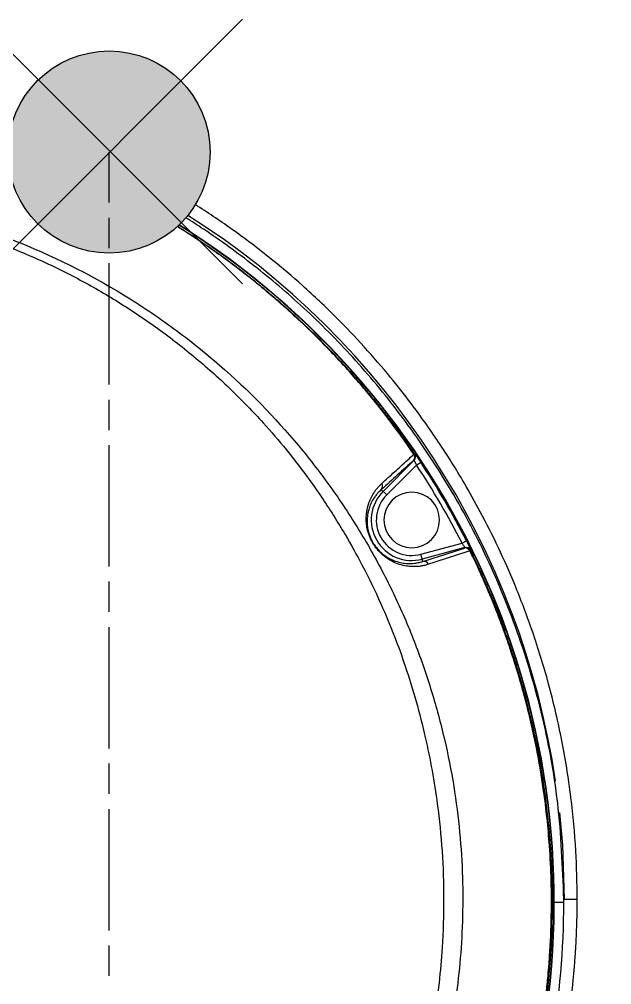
# Model space of a CAD drawing. Header units: millimetres. Extents: x -193 to 542, y 0 to 978.
# Drawn here: x 26.1 to 84.7, y 390.6 to 486.1 of the extents above; entities that cross this region are included whole.
import ezdxf

# ---------------------------------------------------------------- set-up
doc = ezdxf.new("R2010")
doc.units = ezdxf.units.MM
doc.linetypes.add('AM_ISO08W050', pattern=[18, 12, -1.5, 3, -1.5])
for name, color, linetype, lineweight in [('AM_4', 3, 'Continuous', 25), ('AM_7', 4, 'AM_ISO08W050', 25), ('AM_8', 1, 'Continuous', 25)]:
    doc.layers.add(name, color=color, linetype=linetype, lineweight=lineweight)

msp = doc.modelspace()

# ---------------------------------------------------------------- hatches: boundary and pattern name
at = {"layer": 'AM_8'}
h = msp.add_hatch(color=256, dxfattribs=at)
edge = h.paths.add_edge_path()
edge.add_arc((35, 473), 10, 175.58178, 448.27422)
edge.add_arc((35, 473), 10, 88.27422, 175.58178)

# ---------------------------------------------------------------- linework, layer by layer
at = {"color": 7, "linetype": 'Continuous', "lineweight": 25}
for p, q in [((62.117, 439.434), (65.186, 442.503)), ((65.425, 442.035), (65.842, 442.311)), ((65.425, 442.035), (62.471, 439.081)), ((61.939, 439.613), (62.471, 439.081)), ((65.86, 433.211), (69.927, 434.301)), ((70.22, 433.862), (65.989, 432.728)), ((69.927, 434.301), (70.372, 434.527)), ((66.051, 432.498), (65.86, 433.211)), ((78.851, 398.78), (79.019, 398.78)), ((79.057, 398.78), (80, 398.78)), ((80.034, 399.1), (81.327, 399.1))]:
    msp.add_line(p, q, dxfattribs=at)
at = {"color": 7, "linetype": 'Continuous', "lineweight": 25, "flags": 128}
for points in [[(65.199, 443.124), (65.225, 443.132), (65.246, 443.138)], [(65.186, 442.503), (65.16, 442.495), (65.139, 442.489)], [(70.184, 433.828), (70.204, 433.847), (70.22, 433.862)], [(70.798, 433.599), (70.778, 433.58), (70.762, 433.565)], [(79.573, 407.673), (79.856, 404.432), (80.034, 399.1)]]:
    msp.add_lwpolyline(points, dxfattribs=at)
at = {"color": 7, "linetype": 'Continuous', "lineweight": 25}
for centre, radius, start, end in [((0, 399.1), 80.034, 8.37651, 57.67775), ((0, 398.78), 79.019, 350, 57.97018), ((0, 398.78), 79.057, 350, 57.96315), ((64.832, 442.857), 0.5, 315.04639, 34.19522), ((64.768, 442.809), 0.486, 316.49245, 36.06879), ((64.785, 442.843), 0.5, 315.0464, 34.20617), ((0, 398.78), 78.931, 26.92911, 33.47025), ((0, 398.78), 78.431, 26.92911, 33.47025), ((64.952, 436.6), 4.009, 135, 285), ((61.588, 439.946), 0.484, 316.52384, 34.03035), ((64.952, 436.6), 2.75, 0, 180), ((64.952, 436.6), 3.509, 135, 285), ((64.952, 436.6), 2.75, 180, 0), ((70.269, 433.348), 0.484, 23.93679, 103.29015), ((70.313, 433.345), 0.5, 26.19217, 104.95383), ((70.349, 433.378), 0.5, 26.20282, 104.95384), ((66.161, 432.027), 0.484, 22.551, 103.17633)]:
    msp.add_arc(centre, radius, start, end, dxfattribs=at)
for points, knots in [([(0, 469.1), (4.75, 469.1), (9.281, 468.631), (15.807, 467.331), (17.939, 466.798), (22.113, 465.55), (24.153, 464.834), (30.056, 462.463), (33.688, 460.596), (38.773, 457.416), (40.411, 456.29), (43.551, 453.938), (45.047, 452.714), (49.317, 448.923), (51.877, 446.24), (55.326, 442.024), (56.41, 440.585), (58.451, 437.654), (59.406, 436.163), (61.183, 433.152), (62.003, 431.634), (63.514, 428.582), (64.204, 427.046), (65.462, 423.95), (66.03, 422.388), (67.052, 419.249), (67.503, 417.673), (68.291, 414.534), (68.626, 412.971), (69.183, 409.878), (69.405, 408.348), (69.744, 405.319), (69.86, 403.821), (69.995, 400.862), (70.014, 399.399), (69.965, 396.529), (69.898, 395.124), (69.692, 392.408), (69.552, 391.097), (69.048, 387.318), (68.6, 384.999), (67.589, 380.756), (67.026, 378.828), (65.869, 375.335), (65.274, 373.771), (64.131, 371.005), (63.585, 369.804), (62.845, 368.264), (62.611, 367.794), (62.285, 367.153), (62.18, 366.95), (62.029, 366.661), (61.956, 366.52), (61.872, 366.363), (61.832, 366.286), (61.811, 366.248), (61.801, 366.229), (61.796, 366.219), (61.794, 366.215), (61.793, 366.212), (61.793, 366.213), (61.392, 365.46), (60.941, 364.647), (59.921, 362.902), (59.352, 361.969), (58.551, 360.735), (58.386, 360.485), (58.045, 359.98), (57.869, 359.724), (57.34, 358.94), (56.988, 358.393), (55.963, 356.662), (55.314, 355.391), (54.155, 352.577), (53.641, 351.028), (53.154, 348.933), (53.065, 348.506), (52.904, 347.638), (52.834, 347.196), (52.616, 345.856), (52.466, 344.941), (52.008, 342.132), (51.689, 340.171), (51.188, 337.099), (50.932, 335.531), (50.624, 333.642), (50.468, 332.683), (50.389, 332.2), (50.35, 331.958), (50.33, 331.836), (50.32, 331.776), (50.316, 331.749), (50.313, 331.732), (50.312, 331.725), (49.452, 326.449), (48.679, 321.702), (47.307, 313.283), (46.708, 309.61), (45.688, 303.362), (45.268, 300.788), (44.774, 297.764), (44.632, 296.895), (44.454, 295.802), (44.4, 295.473), (44.328, 295.032), (44.294, 294.825), (44.258, 294.606), (44.241, 294.502), (44.233, 294.451), (44.229, 294.427), (44.227, 294.414), (44.226, 294.408), (44.226, 294.406), (44.225, 294.404), (44.225, 294.404), (44.123, 293.779), (44.021, 293.155), (43.819, 291.908), (43.721, 291.284), (43.515, 290.034), (43.406, 289.409), (43.224, 288.159), (43.155, 287.533), (43.028, 285.659), (43.044, 284.412), (43.208, 282.549), (43.285, 281.928), (43.435, 281.003), (43.518, 280.541), (43.63, 280.007), (43.689, 279.74), (43.72, 279.607), (43.735, 279.541), (43.743, 279.508), (43.747, 279.491), (43.749, 279.484), (43.75, 279.479), (43.751, 279.476), (43.807, 279.241), (43.903, 278.844), (44.223, 277.74), (44.447, 277.033), (45.104, 275.347), (45.537, 274.368), (46.424, 272.743), (46.759, 272.176), (47.326, 271.306), (47.526, 271.013), (47.845, 270.568), (47.954, 270.419), (48.122, 270.194), (48.179, 270.119), (48.266, 270.006), (48.31, 269.95), (48.361, 269.884), (48.387, 269.851), (48.4, 269.834), (48.406, 269.827), (48.409, 269.822), (48.412, 269.819), (48.947, 269.139), (49.468, 268.548), (50.45, 267.517), (50.91, 267.077), (51.742, 266.325), (52.115, 266.013), (52.598, 265.626), (52.746, 265.511), (52.949, 265.356), (53.045, 265.283), (53.149, 265.206), (53.199, 265.169), (53.223, 265.151), (53.235, 265.142), (53.241, 265.138), (53.244, 265.136), (53.245, 265.135), (53.246, 265.134), (53.245, 265.134), (54.678, 264.08), (56.184, 263.207), (58.116, 262.331), (58.504, 262.167), (59.286, 261.86), (59.678, 261.716), (60.461, 261.437), (60.852, 261.301), (61.627, 261.029), (62.012, 260.893), (63.922, 260.216), (65.411, 259.684), (67.589, 258.911), (68.306, 258.657), (69.368, 258.28), (69.895, 258.093), (70.504, 257.877), (70.807, 257.77), (70.958, 257.716), (71.034, 257.689), (71.071, 257.676), (71.088, 257.67), (71.098, 257.666), (71.105, 257.664), (73.209, 256.918), (75.409, 256.138), (79.968, 254.521), (82.327, 253.684), (84.739, 252.828)], [0, 0, 0, 0, 0.03125, 0.03125, 0.046875, 0.046875, 0.0625, 0.0625, 0.09375, 0.09375, 0.109375, 0.109375, 0.125, 0.125, 0.15625, 0.15625, 0.171875, 0.171875, 0.1875, 0.1875, 0.203125, 0.203125, 0.21875, 0.21875, 0.234375, 0.234375, 0.25, 0.25, 0.265625, 0.265625, 0.28125, 0.28125, 0.296875, 0.296875, 0.3125, 0.3125, 0.328125, 0.328125, 0.34375, 0.34375, 0.375, 0.375, 0.40625, 0.40625, 0.4375, 0.4375, 0.46875, 0.46875, 0.484375, 0.484375, 0.492187, 0.492187, 0.496094, 0.498047, 0.499023, 0.499512, 0.499756, 0.499878, 0.499939, 0.499939, 0.5, 0.5, 0.515625, 0.515625, 0.53125, 0.53125, 0.535156, 0.535156, 0.539062, 0.539062, 0.546875, 0.546875, 0.5625, 0.5625, 0.578125, 0.578125, 0.582031, 0.582031, 0.585937, 0.585937, 0.59375, 0.59375, 0.609375, 0.609375, 0.617187, 0.621094, 0.623047, 0.624023, 0.624512, 0.624756, 0.624878, 0.624939, 0.624939, 0.625, 0.625, 0.65625, 0.65625, 0.6875, 0.6875, 0.71875, 0.71875, 0.734375, 0.734375, 0.742187, 0.742187, 0.746094, 0.748047, 0.749023, 0.749512, 0.749756, 0.749878, 0.749939, 0.749969, 0.749969, 0.75, 0.75, 0.757812, 0.757812, 0.765625, 0.765625, 0.773437, 0.773437, 0.78125, 0.78125, 0.796875, 0.796875, 0.804687, 0.804687, 0.808594, 0.810547, 0.811523, 0.812012, 0.812256, 0.812378, 0.812439, 0.812469, 0.812469, 0.8125, 0.8125, 0.820312, 0.820312, 0.828125, 0.828125, 0.835937, 0.835937, 0.839844, 0.839844, 0.841797, 0.841797, 0.842773, 0.842773, 0.843262, 0.843262, 0.843506, 0.843628, 0.843689, 0.843719, 0.843735, 0.843735, 0.84375, 0.84375, 0.851562, 0.851562, 0.859375, 0.859375, 0.867187, 0.867187, 0.871094, 0.871094, 0.873047, 0.874023, 0.874512, 0.874756, 0.874878, 0.874939, 0.874969, 0.874985, 0.874985, 0.875, 0.875, 0.890625, 0.890625, 0.894531, 0.894531, 0.898437, 0.898437, 0.902344, 0.902344, 0.90625, 0.90625, 0.921875, 0.921875, 0.929687, 0.929687, 0.933594, 0.935547, 0.936523, 0.937012, 0.937256, 0.937378, 0.937439, 0.937439, 0.9375, 0.9375, 0.96875, 0.96875, 1, 1, 1, 1]), ([(0, 468.367), (0.272, 468.366), (0.824, 468.364), (1.659, 468.349), (2.513, 468.324), (3.385, 468.287), (4.275, 468.238), (5.183, 468.176), (6.109, 468.1), (7.053, 468.01), (8.014, 467.904), (8.993, 467.782), (9.99, 467.643), (11.004, 467.485), (12.036, 467.309), (13.085, 467.112), (15.041, 466.714), (17.721, 466.066), (20.721, 465.176), (23.215, 464.324), (25.411, 463.49), (28.347, 462.256), (31.913, 460.527), (35.981, 458.187), (39.904, 455.549), (43.634, 452.649), (47.11, 449.522), (50.052, 446.488), (52.536, 443.598), (54.438, 441.135), (56.403, 438.341), (58.237, 435.435), (60.193, 431.916), (61.828, 428.551), (63.22, 425.212), (64.799, 420.839), (66.348, 415.332), (67.465, 409.175), (68.003, 403.814), (68.159, 399.073), (68.023, 394.727), (67.679, 390.769), (67.218, 387.425), (66.569, 383.897), (65.613, 379.879), (63.73, 374.061), (61.363, 368.857), (58.768, 364.324), (57.234, 361.947), (55.81, 359.918), (54.794, 358.579), (53.961, 357.304), (53.351, 356.26), (52.447, 354.552), (51.384, 352.046), (50.656, 349.438), (50.294, 347.595), (50.116, 346.426), (49.898, 344.99), (49.638, 343.286), (49.1, 339.776), (48.274, 334.416), (47.146, 327.164), (45.948, 319.513), (44.726, 311.773), (43.51, 304.111), (42.556, 298.152), (41.844, 293.717), (41.472, 291.418), (41.214, 289.797), (41.07, 288.885), (40.933, 288.069), (40.816, 287.348), (40.725, 286.724), (40.645, 286.08), (40.58, 285.378), (40.534, 284.581), (40.516, 283.768), (40.526, 282.938), (40.557, 282.382), (40.573, 282.1)], [0, 0, 0, 0, 0.003535, 0.00715, 0.010845, 0.01462, 0.018476, 0.022413, 0.026431, 0.030532, 0.034717, 0.038987, 0.043343, 0.047786, 0.052318, 0.056941, 0.061657, 0.078266, 0.092777, 0.102366, 0.112577, 0.123379, 0.143897, 0.164327, 0.184833, 0.205968, 0.226488, 0.246455, 0.261734, 0.276804, 0.287535, 0.306812, 0.322109, 0.340568, 0.355964, 0.369509, 0.401383, 0.430445, 0.450734, 0.471269, 0.491943, 0.507119, 0.522846, 0.535821, 0.553822, 0.576683, 0.615799, 0.628795, 0.645729, 0.653246, 0.661656, 0.668015, 0.673291, 0.67751, 0.693295, 0.708592, 0.712543, 0.71766, 0.723943, 0.731394, 0.74002, 0.770038, 0.801793, 0.835318, 0.870646, 0.903621, 0.936191, 0.949127, 0.962054, 0.96648, 0.970486, 0.974076, 0.977242, 0.97998, 0.98229, 0.985694, 0.989164, 0.992702, 0.996313, 1, 1, 1, 1]), ([(81.327, 399.1), (81.3, 400.687), (81.243, 404.047), (80.739, 409.349), (79.833, 414.997), (78.511, 420.563), (76.927, 425.647), (75.265, 430.012), (73.553, 433.874), (71.867, 437.226), (69.908, 440.722), (67.651, 444.319), (65.191, 447.777), (62.726, 450.906), (60.28, 453.74), (57.383, 456.784), (54.321, 459.676), (50.838, 462.632), (47.303, 465.309), (44.73, 467.036), (43.537, 467.792)], [0, 0, 0, 0, 0.04712, 0.0997859, 0.1579972, 0.2168598, 0.2695341, 0.3160194, 0.3554911, 0.3949628, 0.4273968, 0.4744781, 0.5209846, 0.5533647, 0.5927458, 0.6321269, 0.6781159, 0.7177314, 0.7677636, 0.8097118, 0.8097118, 0.8097118, 0.8097118]), ([(80, 399.1), (79.877, 402.282), (79.638, 408.519), (77.928, 417.55), (75.403, 425.975), (72.119, 433.727), (68.247, 440.767), (63.92, 447.08), (59.268, 452.669), (54.41, 457.555), (49.452, 461.772), (45.477, 464.644), (43.182, 466.129), (42.597, 466.497)], [0, 0, 0, 0, 0.0798021, 0.1564282, 0.2298777, 0.3001502, 0.3672455, 0.4311629, 0.4919023, 0.5494633, 0.6038454, 0.6550485, 0.6723992, 0.6723992, 0.6723992, 0.6723992]), ([(65.161, 443.095), (65.031, 443.285), (64.719, 443.743), (64.158, 444.542), (63.418, 445.566), (62.344, 446.997), (61.096, 448.573), (59.714, 450.22), (58.306, 451.815), (56.284, 453.981), (53.644, 456.571), (50.321, 459.491), (46.833, 462.225), (43.9, 464.262), (42.203, 465.346), (41.755, 465.626)], [0, 0, 0, 0, 0.0096674, 0.0233667, 0.0410993, 0.0628665, 0.09872, 0.1257377, 0.1534053, 0.1883212, 0.2505127, 0.3090528, 0.3745388, 0.437061, 0.4593287, 0.4593287, 0.4593287, 0.4593287]), ([(41.78, 465.649), (42.228, 465.369), (43.923, 464.286), (46.781, 462.303), (50.274, 459.576), (53.049, 457.148), (55.191, 455.107), (56.755, 453.531), (58.277, 451.908), (59.315, 450.737), (59.956, 449.989), (60.272, 449.619), (60.747, 449.051), (61.377, 448.282), (62.153, 447.307), (63.066, 446.117), (64.106, 444.705), (64.818, 443.674), (65.199, 443.124)], [0.5407651, 0.5407651, 0.5407651, 0.5407651, 0.5630114, 0.6254466, 0.6871135, 0.7494767, 0.7805759, 0.8116761, 0.8429119, 0.8742605, 0.8775392, 0.884372, 0.8947586, 0.9086992, 0.9261936, 0.9472419, 0.9718441, 1, 1, 1, 1]), ([(65.246, 443.138), (65.248, 443.137), (65.251, 443.137), (65.263, 443.125), (65.28, 443.105), (65.311, 443.069), (65.36, 443.005), (65.436, 442.901), (65.526, 442.775), (65.626, 442.631), (65.733, 442.474), (65.806, 442.365), (65.842, 442.311)], [0, 0, 0, 0, 0.062441, 0.124635, 0.187232, 0.250873, 0.375995, 0.500247, 0.624768, 0.750018, 0.874767, 1, 1, 1, 1]), ([(61.989, 440.217), (62.199, 440.407), (62.62, 440.791), (63.251, 441.364), (63.886, 441.94), (64.524, 442.518), (64.948, 442.902), (65.161, 443.095)], [0, 0, 0, 0, 0.1953258, 0.3930367, 0.5930857, 0.7954237, 1, 1, 1, 1]), ([(65.425, 442.035), (65.415, 442.059), (65.395, 442.105), (65.366, 442.171), (65.339, 442.23), (65.314, 442.283), (65.292, 442.329), (65.262, 442.388), (65.229, 442.449), (65.198, 442.498), (65.19, 442.502), (65.186, 442.503)], [0, 0, 0, 0, 0.097137, 0.188721, 0.274793, 0.355398, 0.430597, 0.500461, 0.671024, 0.836997, 1, 1, 1, 1]), ([(66.608, 432.213), (66.547, 432.194), (66.427, 432.156), (66.243, 432.109), (66.059, 432.069), (65.873, 432.037), (65.686, 432.012), (65.362, 431.983), (64.9, 431.978), (64.255, 432.057), (63.592, 432.234), (62.984, 432.505), (62.489, 432.811), (62.117, 433.097), (61.783, 433.41), (61.488, 433.743), (61.228, 434.101), (61.004, 434.477), (60.824, 434.855), (60.682, 435.232), (60.554, 435.682), (60.464, 436.206), (60.44, 436.72), (60.465, 437.19), (60.543, 437.727), (60.702, 438.3), (60.956, 438.888), (61.224, 439.336), (61.488, 439.691), (61.727, 439.967), (61.901, 440.133), (61.989, 440.217)], [0, 0, 0, 0, 0.02127, 0.042284, 0.063052, 0.083579, 0.103875, 0.123948, 0.187701, 0.247238, 0.313652, 0.371715, 0.404967, 0.434369, 0.458201, 0.479043, 0.497615, 0.513609, 0.52927, 0.544421, 0.560968, 0.589705, 0.624054, 0.653775, 0.686885, 0.749277, 0.809355, 0.874629, 0.915247, 0.957032, 1, 1, 1, 1]), ([(61.939, 439.613), (61.887, 439.565), (61.785, 439.472), (61.645, 439.326), (61.517, 439.182), (61.404, 439.04), (61.227, 438.801), (61.014, 438.456), (60.774, 437.925), (60.601, 437.334), (60.531, 436.765), (60.532, 436.339), (60.549, 436.083), (60.581, 435.829), (60.635, 435.544), (60.721, 435.222), (60.856, 434.855), (61.027, 434.497), (61.256, 434.116), (61.551, 433.731), (61.91, 433.365), (62.318, 433.04), (62.804, 432.743), (63.371, 432.499), (63.953, 432.349), (64.53, 432.282), (64.986, 432.289), (65.378, 432.334), (65.708, 432.395), (65.932, 432.462), (66.051, 432.498)], [0, 0, 0, 0, 0.02855, 0.055336, 0.080358, 0.103617, 0.12511, 0.192506, 0.250211, 0.319665, 0.375111, 0.393335, 0.409843, 0.424722, 0.438089, 0.45567, 0.471286, 0.486052, 0.50127, 0.523945, 0.551812, 0.585902, 0.626775, 0.683248, 0.751367, 0.808785, 0.875362, 0.91133, 0.952878, 1, 1, 1, 1]), ([(70.22, 433.862), (70.22, 433.863), (70.222, 433.866), (70.217, 433.879), (70.207, 433.9), (70.191, 433.927), (70.17, 433.962), (70.138, 434.011), (70.088, 434.083), (70.015, 434.185), (69.957, 434.26), (69.927, 434.301)], [0, 0, 0, 0, 0.0811526, 0.1628901, 0.245439, 0.3290189, 0.4138418, 0.5001102, 0.6445075, 0.8109978, 1, 1, 1, 1]), ([(70.372, 434.527), (70.492, 434.291), (70.605, 434.057), (70.723, 433.799), (70.754, 433.728), (70.793, 433.63), (70.801, 433.602), (70.798, 433.599)], [0, 0, 0, 0, 0.5, 0.5, 0.75, 0.75, 1, 1, 1, 1]), ([(77.581, 385.103), (77.63, 385.392), (77.807, 386.419), (78.033, 387.928), (78.256, 389.699), (78.442, 391.455), (78.655, 394.062), (78.839, 398.421), (78.692, 403.892), (77.999, 410.446), (76.885, 416.339), (75.736, 420.557), (75.091, 422.628), (74.855, 423.362), (74.569, 424.221), (74.227, 425.204), (73.826, 426.31), (73.359, 427.536), (72.82, 428.88), (72.202, 430.339), (71.499, 431.911), (70.981, 432.986), (70.711, 433.544)], [0, 0, 0, 0, 0.017655, 0.062844, 0.092012, 0.125358, 0.169318, 0.249784, 0.388429, 0.498915, 0.647079, 0.749609, 0.762398, 0.777897, 0.796108, 0.817034, 0.840681, 0.867054, 0.896161, 0.928013, 0.962621, 1, 1, 1, 1]), ([(70.762, 433.565), (70.888, 433.307), (71.139, 432.793), (71.501, 432.024), (71.849, 431.264), (72.184, 430.512), (72.506, 429.77), (72.815, 429.037), (73.111, 428.314), (73.395, 427.6), (73.667, 426.897), (73.928, 426.204), (74.178, 425.521), (74.417, 424.849), (74.645, 424.188), (74.863, 423.537), (75.071, 422.898), (75.27, 422.27), (75.46, 421.654), (75.641, 421.049), (75.813, 420.456), (75.976, 419.874), (76.132, 419.305), (76.28, 418.748), (76.421, 418.203), (76.554, 417.67), (76.681, 417.149), (76.993, 415.827), (77.432, 413.759), (77.913, 411), (78.269, 408.443), (78.521, 406.095), (78.689, 403.959), (78.79, 402.039), (78.842, 400.337), (78.848, 399.275), (78.851, 398.78)], [0, 0, 0, 0, 0.023974, 0.047569, 0.070784, 0.093619, 0.116075, 0.138152, 0.159849, 0.181167, 0.202105, 0.222664, 0.242843, 0.262643, 0.282063, 0.301104, 0.319766, 0.338048, 0.35595, 0.373473, 0.390617, 0.407381, 0.423765, 0.439771, 0.455396, 0.470643, 0.485509, 0.499997, 0.583811, 0.661536, 0.733172, 0.798717, 0.858173, 0.911539, 0.958815, 1, 1, 1, 1]), ([(78.851, 398.78), (78.85, 398.478), (78.848, 397.867), (78.831, 396.937), (78.803, 395.983), (78.762, 395.005), (78.708, 394.002), (78.639, 392.975), (78.536, 391.696), (78.411, 390.433), (78.226, 388.834), (78.042, 387.479), (77.853, 386.27), (77.739, 385.586), (77.68, 385.245), (77.652, 385.088)], [0, 0, 0, 0, 0.065746, 0.133298, 0.202654, 0.273816, 0.346782, 0.421553, 0.498129, 0.626529, 0.698345, 0.848994, 0.924431, 0.965226, 1, 1, 1, 1]), ([(80.536, 387.781), (80.567, 388.011), (80.642, 388.554), (80.76, 389.499), (80.892, 390.666), (81.022, 392.01), (81.133, 393.425), (81.221, 394.858), (81.282, 396.271), (81.32, 397.685), (81.325, 398.628), (81.327, 399.1)], [0, 0, 0, 0, 0.061153, 0.144972, 0.251456, 0.371505, 0.501731, 0.626295, 0.750862, 0.87543, 1, 1, 1, 1])]:
    msp.add_open_spline(points, degree=3, knots=knots, dxfattribs=at)
for points in [[(65.121, 442.474), (64.077, 441.538), (63.018, 440.586), (61.939, 439.613)], [(65.121, 442.474), (65.131, 442.484), (65.137, 442.489), (65.139, 442.489)], [(65.199, 443.124), (65.196, 443.122), (65.183, 443.113), (65.161, 443.095)], [(66.051, 432.498), (67.433, 432.942), (68.802, 433.381), (70.158, 433.818)], [(70.184, 433.828), (70.183, 433.827), (70.174, 433.823), (70.158, 433.818)], [(70.711, 433.544), (69.356, 433.104), (67.989, 432.66), (66.608, 432.213)], [(70.711, 433.544), (70.742, 433.556), (70.759, 433.563), (70.762, 433.565)], [(78.785, 384.888), (79.593, 389.472), (80, 394.126), (80, 398.78)], [(80, 398.78), (80, 398.887), (80, 398.993), (80, 399.1)]]:
    msp.add_open_spline(points, degree=3, dxfattribs=at)
at = {"layer": 'AM_4'}
for p, q in [((22.022, 459.959), (48.194, 486.131)), ((48.194, 459.959), (22.022, 486.131))]:
    msp.add_line(p, q, dxfattribs=at)
msp.add_circle((35, 473), 10, dxfattribs=at)
at = {"layer": 'AM_7'}
msp.add_line((35, 0), (35, 473), dxfattribs=at)

doc.saveas('drawing.dxf')
